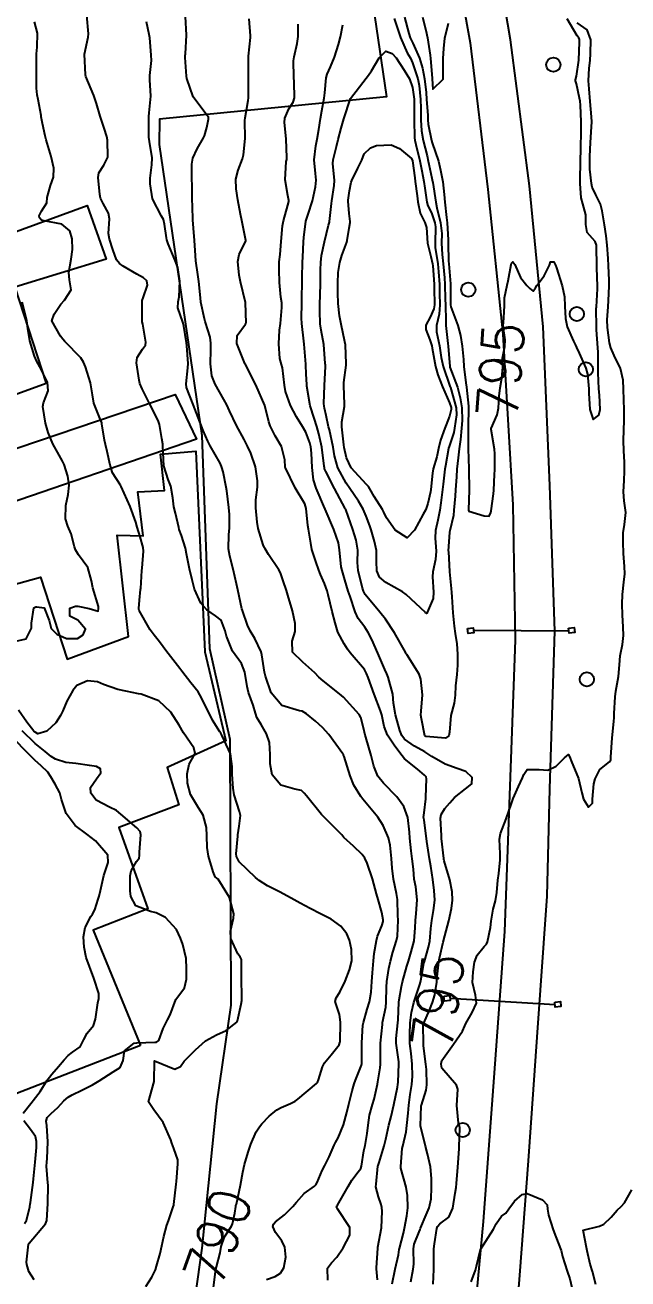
# Model space of a CAD drawing. Header units: metres. Extents: x 307586 to 320046, y 7427249 to 7434250.
# Drawn here: x 319211 to 319269.8, y 7428561.8 to 7428684 of the extents above; entities that cross this region are included whole.
import ezdxf
from ezdxf.enums import TextEntityAlignment as Align

# ---------------------------------------------------------------- set-up
doc = ezdxf.new("R2010")
doc.units = ezdxf.units.M
doc.header["$MEASUREMENT"] = 0
for name, color, linetype in [('Cotas', 45, 'Continuous'), ('Curvas de Nivel 1m', 11, 'Continuous'), ('Curvas de Nivel 5m', 15, 'Continuous'), ('Divisa', 42, 'FENCELINE2'), ('Edificações', 30, 'Continuous'), ('Linha Férrea', 20, 'Continuous'), ('Portico', 45, 'Continuous'), ('Postes', 20, 'Continuous')]:
    doc.layers.add(name, color=color, linetype=linetype)
doc.styles.add('Style-STANDARD', font='STANDARD.shx')
doc.linetypes.add('FENCELINE2', pattern='A,0.25,-0.1,[132,ltypeshp.shx,S=0.1,R=0,X=-0.1,Y=0],-0.1,1', length=1.45)

msp = doc.modelspace()

# ---------------------------------------------------------------- linework, layer by layer
at = {"layer": 'Curvas de Nivel 1m', "flags": 128}
for points, elevation in [([(319234.53, 7428561.74), (319235.35, 7428562.04), (319235.88, 7428562.38), (319236.22, 7428562.9), (319236.42, 7428563.94), (319236.3, 7428564.9), (319236.01, 7428565.52), (319235.4, 7428566.32), (319235.14, 7428566.91), (319235.19, 7428567.13), (319235.41, 7428567.37), (319236.27, 7428568.05), (319237.1, 7428568.88), (319237.44, 7428569.3), (319238.19, 7428570.12), (319239.2, 7428570.86), (319239.34, 7428570.97), (319239.46, 7428571.21), (319239.96, 7428572.37), (319240.21, 7428572.85), (319240.63, 7428573.71), (319241.12, 7428574.84), (319241.26, 7428575.09), (319241.51, 7428575.57), (319242.02, 7428576.83), (319242.36, 7428578.01), (319242.54, 7428578.83), (319242.87, 7428580.13), (319243.08, 7428580.82), (319243.2, 7428581.19), (319243.59, 7428582.15), (319243.77, 7428582.64), (319243.8, 7428582.81), (319243.81, 7428584.62), (319243.81, 7428584.81), (319243.92, 7428586.52), (319243.97, 7428586.81), (319244.35, 7428588.11), (319244.55, 7428588.8), (319244.72, 7428589.76), (319244.79, 7428590.8), (319244.85, 7428591.65), (319244.95, 7428592.8), (319245.02, 7428593.51), (319245.23, 7428594.8), (319245.33, 7428595.21), (319245.76, 7428596.22), (319245.9, 7428596.65), (319245.91, 7428596.79), (319245.77, 7428597.51), (319245.4, 7428598.79), (319245.24, 7428599.35), (319244.86, 7428600.8), (319244.32, 7428602.32), (319244.1, 7428602.81), (319243.85, 7428603.17), (319243, 7428603.97), (319242.06, 7428604.84), (319241.97, 7428604.95), (319241.87, 7428605.08), (319240.08, 7428606.86), (319239.89, 7428607.07), (319238.41, 7428608.88), (319238.19, 7428609.16), (319237.92, 7428609.41), (319237.28, 7428609.54), (319235.92, 7428609.91), (319235.06, 7428610.92), (319234.87, 7428612), (319234.89, 7428612.92), (319234.81, 7428614.08), (319234.53, 7428614.92), (319233.99, 7428615.85), (319233.59, 7428616.53), (319233.46, 7428616.94), (319233.22, 7428617.73), (319232.76, 7428618.95), (319232.62, 7428619.53), (319232.41, 7428620.95), (319232.07, 7428621.78), (319231.2, 7428622.97), (319230.63, 7428624.44), (319230.49, 7428624.98), (319230.11, 7428626.01), (319229.55, 7428626.42), (319228.69, 7428627), (319228.13, 7428627.67), (319227.51, 7428629.02), (319227.27, 7428629.92), (319227, 7428631.02), (319226.73, 7428632.48), (319226.61, 7428633.03), (319226.22, 7428634.26), (319226.02, 7428634.83), (319225.96, 7428635.03), (319225.64, 7428636.44), (319225.5, 7428637.04), (319225.38, 7428637.92), (319225.2, 7428639.05), (319224.94, 7428639.71), (319224.52, 7428641.06), (319224.41, 7428642.97), (319224.41, 7428643.06), (319224.41, 7428643.15), (319224.33, 7428643.71), (319224.09, 7428645.06), (319223.95, 7428645.46), (319223.16, 7428647.07), (319222.39, 7428648.56), (319222.17, 7428649.08), (319222.1, 7428649.38), (319221.85, 7428651.09), (319221.92, 7428651.59), (319222.43, 7428652.4), (319222.71, 7428652.8), (319222.76, 7428653.08), (319222.46, 7428654.86), (319222.41, 7428655.08), (319222.4, 7428655.14), (319222.4, 7428657.08), (319222.4, 7428657.16), (319222.49, 7428657.43), (319222.92, 7428658.66), (319222.85, 7428659.08), (319222.52, 7428659.36), (319221.89, 7428659.72), (319220.53, 7428660.5), (319220.19, 7428660.77), (319219.9, 7428661.11), (319219.53, 7428662.13), (319219.21, 7428663.12), (319219.13, 7428663.69), (319219.22, 7428665.12), (319219.13, 7428665.66), (319218.6, 7428666.6), (319218.33, 7428667.13), (319218.26, 7428667.49), (319218.11, 7428669.14), (319218.17, 7428669.6), (319218.65, 7428670.34), (319219.04, 7428671.13), (319219.02, 7428672.78), (319218.94, 7428673.13), (319218.69, 7428673.94), (319218.3, 7428675.13), (319217.95, 7428676.37), (319217.7, 7428677.14), (319216.9, 7428679), (319216.86, 7428679.15), (319216.77, 7428681.15), (319217.14, 7428682.81), (319217.16, 7428683.15), (319217.01, 7428684.95)], 791), ([(319240.51, 7428561.69), (319240.47, 7428562.85), (319240.85, 7428563.36), (319241.37, 7428563.92), (319242, 7428564.83), (319242.64, 7428566.07), (319242.64, 7428566.82), (319241.43, 7428568.64), (319241.35, 7428568.84), (319241.37, 7428568.9), (319241.43, 7428568.99), (319242.47, 7428570.82), (319242.85, 7428571.43), (319243.47, 7428572.23), (319243.71, 7428572.58), (319243.77, 7428572.81), (319244.02, 7428574.28), (319244.13, 7428574.8), (319244.34, 7428575.98), (319244.44, 7428576.8), (319244.57, 7428577.77), (319244.85, 7428578.8), (319245.01, 7428579.34), (319245.33, 7428580.79), (319245.37, 7428581), (319245.6, 7428582.38), (319245.65, 7428582.74), (319245.65, 7428582.79), (319245.62, 7428584.79), (319245.82, 7428586.61), (319245.84, 7428586.79), (319246.15, 7428588.3), (319246.19, 7428588.78), (319246.22, 7428590.25), (319246.26, 7428590.78), (319246.44, 7428592.06), (319246.6, 7428592.78), (319246.85, 7428593.66), (319247.21, 7428594.78), (319247.3, 7428595.22), (319247.35, 7428596.77), (319247.34, 7428597.21), (319247.28, 7428598.78), (319247.2, 7428599.38), (319246.9, 7428600.78), (319246.76, 7428601.85), (319246.71, 7428602.78), (319246.57, 7428604.07), (319246.4, 7428604.78), (319245.88, 7428606), (319245.36, 7428606.8), (319243.91, 7428608.56), (319243.71, 7428608.81), (319243.04, 7428609.94), (319242.68, 7428610.83), (319242.08, 7428612.72), (319242.04, 7428612.84), (319242.02, 7428612.9), (319241.96, 7428612.99), (319240.59, 7428614.85), (319239.99, 7428615.56), (319239.3, 7428616.17), (319238.41, 7428616.88), (319238.01, 7428617.13), (319237.73, 7428617.17), (319236.01, 7428617.69), (319234.98, 7428618.92), (319234.41, 7428620.56), (319234.34, 7428620.93), (319234.08, 7428622.61), (319234, 7428622.93), (319233.39, 7428624.23), (319232.94, 7428624.95), (319232.67, 7428625.51), (319232.17, 7428626.96), (319232.13, 7428627.11), (319231.71, 7428628.96), (319231.6, 7428629.53), (319231.28, 7428630.97), (319230.93, 7428632.23), (319230.8, 7428632.97), (319230.85, 7428634.34), (319230.91, 7428634.97), (319230.91, 7428636.3), (319230.86, 7428636.97), (319230.64, 7428638.6), (319230.58, 7428638.98), (319230.29, 7428640.45), (319230.18, 7428640.87), (319230.14, 7428640.98), (319229.99, 7428641.29), (319229.04, 7428643), (319228.79, 7428643.46), (319228.34, 7428644.49), (319228.14, 7428645.01), (319228.03, 7428645.33), (319227.38, 7428647.02), (319226.72, 7428648.69), (319226.68, 7428649.03), (319226.86, 7428650.58), (319226.87, 7428651.03), (319226.74, 7428652.73), (319226.71, 7428653.03), (319226.46, 7428654.64), (319226.39, 7428654.95), (319226.35, 7428655.03), (319225.87, 7428656.43), (319225.91, 7428657.04), (319226, 7428657.53), (319226.06, 7428659.04), (319225.87, 7428660.38), (319225.63, 7428661.04), (319224.94, 7428662.67), (319224.8, 7428663.06), (319224.76, 7428663.25), (319224.58, 7428664.61), (319224.47, 7428665.06), (319224.28, 7428665.37), (319223.42, 7428667.07), (319223.17, 7428668.53), (319223.19, 7428669.07), (319223.35, 7428670.37), (319223.36, 7428671.07), (319223.1, 7428672.65), (319223.05, 7428673.08), (319223.06, 7428673.45), (319223.05, 7428675.08), (319223.08, 7428675.45), (319223.24, 7428677.07), (319223.16, 7428678.66), (319223.15, 7428679.08), (319223.3, 7428680.55), (319223.29, 7428681.07), (319223.13, 7428682.74), (319223.09, 7428683.08), (319222.82, 7428684.32)], 792), ([(319245.35, 7428561.71), (319245.25, 7428562.79), (319245.25, 7428562.9), (319245.36, 7428564.79), (319245.36, 7428564.81), (319245.38, 7428564.89), (319245.74, 7428566.78), (319245.8, 7428568.41), (319245.78, 7428568.78), (319245.71, 7428569.06), (319245.44, 7428569.79), (319245.19, 7428570.79), (319245.2, 7428571.05), (319245.39, 7428572.79), (319245.4, 7428572.87), (319245.49, 7428573.14), (319245.99, 7428574.78), (319246.16, 7428575.43), (319246.44, 7428576.78), (319246.66, 7428577.65), (319246.93, 7428578.77), (319247.28, 7428580.48), (319247.33, 7428580.76), (319247.36, 7428580.98), (319247.42, 7428582.77), (319247.41, 7428582.97), (319247.16, 7428584.77), (319247.15, 7428585.25), (319247.32, 7428586.77), (319247.35, 7428587.07), (319247.43, 7428588.77), (319247.45, 7428588.99), (319247.69, 7428590.32), (319247.79, 7428590.77), (319248.2, 7428592.27), (319248.35, 7428592.76), (319248.64, 7428593.67), (319248.92, 7428594.75), (319249.03, 7428596.03), (319249.05, 7428596.75), (319249.1, 7428597.42), (319249.22, 7428598.75), (319249.07, 7428600.01), (319248.92, 7428600.75), (319248.85, 7428601.73), (319248.73, 7428602.76), (319248.62, 7428603.53), (319248.5, 7428604.76), (319248.46, 7428605.36), (319248.29, 7428606.76), (319247.9, 7428607.84), (319247.23, 7428608.78), (319245.93, 7428610.11), (319245.37, 7428610.8), (319244.97, 7428611.77), (319244.72, 7428612.8), (319244.2, 7428614.59), (319244.14, 7428614.81), (319243.99, 7428615.51), (319243.72, 7428616.53), (319243.55, 7428616.82), (319242.03, 7428618.5), (319241.65, 7428618.84), (319240.05, 7428620.08), (319239.63, 7428620.45), (319239.24, 7428620.87), (319238.07, 7428621.91), (319237.05, 7428622.9), (319237.02, 7428623.97), (319237.31, 7428624.9), (319237.32, 7428625.69), (319237.05, 7428626.9), (319236.6, 7428628.45), (319236.46, 7428628.91), (319236.16, 7428629.83), (319235.88, 7428630.63), (319235.73, 7428630.92), (319234.73, 7428632.4), (319234.39, 7428632.94), (319234.32, 7428633.06), (319234.21, 7428633.33), (319233.72, 7428634.95), (319233.62, 7428635.56), (319233.47, 7428636.95), (319233.48, 7428637.72), (319233.63, 7428638.95), (319233.65, 7428639.57), (319233.46, 7428640.95), (319232.98, 7428642.28), (319232.67, 7428642.96), (319232.33, 7428643.61), (319231.6, 7428644.97), (319230.91, 7428646.42), (319230.65, 7428646.98), (319230.37, 7428647.5), (319229.53, 7428648.99), (319229.2, 7428649.8), (319229.05, 7428651), (319229.08, 7428652.36), (319229.08, 7428653), (319229.02, 7428653.57), (319228.58, 7428655.01), (319228.55, 7428655.1), (319228.47, 7428655.37), (319228.12, 7428657.01), (319228.07, 7428657.43), (319227.92, 7428659.02), (319227.83, 7428659.7), (319227.64, 7428661.02), (319227.55, 7428662.02), (319227.5, 7428663.02), (319227.4, 7428664.2), (319227.34, 7428665.02), (319227.29, 7428666.33), (319227.27, 7428667.02), (319227.27, 7428668.38), (319227.25, 7428669.02), (319227.23, 7428670.45), (319227.34, 7428671.02), (319227.76, 7428671.93), (319228.39, 7428673.01), (319228.48, 7428673.22), (319228.69, 7428674.01), (319228.87, 7428674.84), (319228.85, 7428675.01), (319228.71, 7428675.23), (319227.36, 7428677.02), (319226.75, 7428678.79), (319226.72, 7428679.03), (319226.59, 7428680.85), (319226.59, 7428681.03), (319226.61, 7428681.2), (319226.72, 7428683.03), (319226.62, 7428684.84)], 793), ([(319246.77, 7428561.34), (319247.08, 7428562.76), (319247.38, 7428564.14), (319247.46, 7428564.68), (319247.48, 7428564.76), (319247.88, 7428566.27), (319247.98, 7428566.75), (319248.2, 7428567.97), (319248.31, 7428568.75), (319248.27, 7428569.93), (319248.14, 7428570.75), (319247.63, 7428572.61), (319247.61, 7428572.76), (319247.75, 7428574.51), (319247.8, 7428574.76), (319248.14, 7428576.14), (319248.21, 7428576.75), (319248.33, 7428577.97), (319248.4, 7428578.75), (319248.54, 7428579.78), (319248.7, 7428580.75), (319248.76, 7428581.58), (319248.72, 7428582.75), (319248.61, 7428583.76), (319248.5, 7428584.76), (319248.48, 7428585.61), (319248.54, 7428586.76), (319248.66, 7428587.76), (319248.9, 7428588.75), (319249.46, 7428590.51), (319249.52, 7428590.74), (319249.56, 7428590.88), (319249.71, 7428591.65), (319249.87, 7428592.59), (319249.91, 7428592.74), (319250.33, 7428594.14), (319250.44, 7428594.73), (319250.53, 7428595.95), (319250.63, 7428596.73), (319250.8, 7428597.71), (319250.92, 7428598.73), (319250.88, 7428599.66), (319250.73, 7428600.73), (319250.53, 7428602.04), (319250.42, 7428602.73), (319250.16, 7428604.44), (319250.12, 7428604.74), (319249.88, 7428606.52), (319249.86, 7428606.71), (319249.85, 7428606.74), (319249.84, 7428606.78), (319249.89, 7428607.23), (319250.06, 7428608.59), (319250.07, 7428608.74), (319250.12, 7428610.55), (319250.09, 7428610.74), (319249.94, 7428610.91), (319249.23, 7428611.47), (319247.96, 7428612.5), (319247.74, 7428612.77), (319247.03, 7428613.73), (319246.32, 7428614.79), (319245.99, 7428615.64), (319245.75, 7428616.79), (319245.63, 7428617.17), (319245.01, 7428618.8), (319244.43, 7428620.43), (319244.28, 7428620.81), (319244.06, 7428621.21), (319242.69, 7428622.83), (319242.43, 7428623.17), (319242.09, 7428623.7), (319241.48, 7428624.85), (319241.2, 7428625.76), (319240.92, 7428626.85), (319240.52, 7428628.48), (319240.42, 7428628.86), (319240.16, 7428629.57), (319239.77, 7428630.47), (319239.63, 7428630.87), (319239.33, 7428631.73), (319238.94, 7428632.88), (319238.83, 7428633.5), (319238.61, 7428634.88), (319238.56, 7428635.22), (319238.4, 7428636.89), (319238.25, 7428637.33), (319237.31, 7428638.9), (319236.36, 7428640.84), (319236.34, 7428640.91), (319236.3, 7428641.63), (319235.98, 7428642.92), (319235.38, 7428643.97), (319234.89, 7428644.93), (319234.76, 7428645.34), (319234.36, 7428646.94), (319233.48, 7428648.95), (319232.5, 7428650.87), (319232.45, 7428650.96), (319232.41, 7428651.02), (319231.64, 7428652.97), (319231.67, 7428653.75), (319232.46, 7428654.86), (319232.51, 7428654.91), (319232.53, 7428654.96), (319232.48, 7428656.96), (319231.97, 7428658.97), (319231.84, 7428659.64), (319231.73, 7428660.97), (319231.87, 7428661.64), (319232.5, 7428662.96), (319232.51, 7428663.02), (319232.11, 7428664.96), (319231.97, 7428665.58), (319231.72, 7428666.97), (319231.56, 7428668.03), (319231.53, 7428668.97), (319231.75, 7428669.86), (319232.17, 7428670.96), (319232.28, 7428671.34), (319232.45, 7428672.96), (319232.42, 7428674.69), (319232.44, 7428674.96), (319232.72, 7428676.66), (319232.76, 7428676.92), (319232.77, 7428676.96), (319232.75, 7428678.96), (319232.77, 7428680.96), (319232.96, 7428682.8), (319232.97, 7428682.96), (319232.82, 7428684.6)], 794), ([(319246.98, 7428684.63), (319247.57, 7428682.78), (319248.25, 7428681.3), (319248.55, 7428680.77), (319248.77, 7428680.31), (319249.28, 7428678.76), (319249.4, 7428678.11), (319249.52, 7428676.76), (319249.58, 7428675.9), (319249.58, 7428674.76), (319249.63, 7428673.7), (319249.79, 7428672.75), (319250.17, 7428671.24), (319250.28, 7428670.75), (319250.35, 7428670.44), (319250.64, 7428669.09), (319250.72, 7428668.74), (319250.74, 7428668.64), (319251.02, 7428666.74), (319251.13, 7428666.2), (319251.49, 7428664.73), (319251.6, 7428663.7), (319251.59, 7428662.73), (319251.65, 7428661.63), (319251.75, 7428660.73), (319251.88, 7428659.37), (319251.92, 7428658.73), (319251.93, 7428657.29), (319251.96, 7428656.73), (319252.01, 7428655.19), (319252.01, 7428654.72), (319252.21, 7428652.96), (319252.24, 7428652.72), (319252.39, 7428650.74), (319252.39, 7428650.72), (319252.41, 7428650.67), (319253.14, 7428648.71), (319253.41, 7428647.68), (319253.58, 7428646.71), (319253.6, 7428645.45), (319253.54, 7428644.71), (319253.43, 7428643.61), (319253.3, 7428642.71), (319253.2, 7428641.82), (319253.09, 7428640.71), (319253.03, 7428639.97), (319252.95, 7428638.71), (319252.9, 7428638.08), (319252.79, 7428636.71), (319252.74, 7428636.21), (319252.4, 7428634.72), (319252.37, 7428634.57), (319252.24, 7428632.72), (319252.25, 7428632.68), (319252.36, 7428630.72), (319252.54, 7428629.1), (319252.57, 7428628.71), (319252.59, 7428628.27), (319252.7, 7428626.71), (319252.81, 7428625.41), (319252.92, 7428624.71), (319253.08, 7428623.69), (319253.15, 7428622.7), (319253.14, 7428621.63), (319253.07, 7428620.7), (319252.95, 7428619.62), (319252.92, 7428618.71), (319252.81, 7428617.92), (319252.49, 7428616.71), (319252.37, 7428615.09), (319252.29, 7428614.72), (319251.98, 7428614.5), (319250.04, 7428614.68), (319249.98, 7428614.71), (319249.96, 7428614.72), (319249.95, 7428614.74), (319249.64, 7428616.39), (319249.58, 7428616.75), (319249.61, 7428617.14), (319249.72, 7428618.74), (319249.57, 7428620.27), (319249.4, 7428620.75), (319248.2, 7428622.65), (319248.12, 7428622.77), (319248.11, 7428622.8), (319248.08, 7428622.87), (319247.01, 7428624.78), (319246.12, 7428626.1), (319245.58, 7428626.8), (319244.15, 7428628.49), (319243.97, 7428628.82), (319243.87, 7428629.11), (319243.45, 7428630.83), (319243.39, 7428631.62), (319243.41, 7428632.83), (319243.25, 7428633.79), (319242.93, 7428634.83), (319242.24, 7428636.79), (319242.22, 7428636.84), (319242.2, 7428636.88), (319241.14, 7428638.85), (319240.29, 7428640.5), (319240.18, 7428640.75), (319240.16, 7428640.86), (319240.15, 7428641), (319239.91, 7428642.87), (319239.62, 7428644.15), (319239.42, 7428644.87), (319239.16, 7428645.69), (319238.78, 7428646.88), (319238.46, 7428648.82), (319238.46, 7428648.89), (319238.46, 7428648.96), (319238.4, 7428649.98), (319238.35, 7428650.89), (319238.34, 7428650.96), (319238.19, 7428652.89), (319238.16, 7428653.18), (319237.95, 7428654.9), (319237.94, 7428655.43), (319237.97, 7428656.9), (319237.98, 7428657.41), (319238, 7428658.9), (319238, 7428659.41), (319238.04, 7428660.89), (319238.06, 7428661.38), (319238.14, 7428662.89), (319238.17, 7428663.29), (319238.36, 7428664.89), (319238.41, 7428665.07), (319238.59, 7428665.57), (319238.99, 7428666.88), (319239.29, 7428668.22), (319239.36, 7428668.88), (319239.3, 7428669.54), (319239.17, 7428670.88), (319239.32, 7428672.24), (319239.46, 7428672.88), (319239.63, 7428673.82), (319239.8, 7428674.88), (319239.93, 7428675.65), (319240.14, 7428676.88), (319240.2, 7428677.41), (319240.34, 7428678.87), (319240.43, 7428679.2), (319240.76, 7428679.93), (319241.15, 7428680.86), (319241.54, 7428682.11), (319241.75, 7428682.86), (319241.97, 7428684.01)], 796), ([(319249.74, 7428684.76), (319250.07, 7428683.5), (319250.21, 7428682.76), (319250.47, 7428681.06), (319250.51, 7428680.75), (319250.66, 7428678.84), (319250.66, 7428678.75), (319250.74, 7428677.75), (319251.76, 7428678.73), (319251.74, 7428679.71), (319251.74, 7428680.74), (319251.8, 7428681.72), (319251.91, 7428682.73), (319252.26, 7428684.17)], 794), ([(319250.76, 7428561.31), (319250.84, 7428562.73), (319250.82, 7428563.27), (319250.83, 7428564.73), (319250.9, 7428565.21), (319251.13, 7428566.72), (319251.2, 7428566.93), (319251.41, 7428567.16), (319252.31, 7428567.82), (319252.69, 7428568.7), (319252.92, 7428570.17), (319253, 7428570.7), (319253.04, 7428571.12), (319253.17, 7428572.69), (319253.31, 7428574.5), (319253.32, 7428574.69), (319253.36, 7428576.53), (319253.34, 7428576.69), (319253.24, 7428576.98), (319253.07, 7428578.7), (319253.17, 7428580.3), (319253.06, 7428580.7), (319251.6, 7428582.36), (319251.56, 7428582.72), (319251.56, 7428582.77), (319251.61, 7428583.08), (319252.76, 7428584.7), (319253.64, 7428585.94), (319253.86, 7428586.47), (319253.95, 7428586.69), (319254.57, 7428587.77), (319254.98, 7428588.68), (319254.91, 7428589.45), (319254.61, 7428590.68), (319254.66, 7428591.73), (319254.81, 7428592.68), (319255.05, 7428593.35), (319255.74, 7428594.19), (319255.97, 7428594.44), (319256.08, 7428594.67), (319256.36, 7428596.06), (319256.42, 7428596.66), (319256.61, 7428597.83), (319256.84, 7428598.66), (319256.99, 7428599.47), (319257.07, 7428600.66), (319257.16, 7428601.32), (319257.29, 7428602.66), (319257.29, 7428603.22), (319257.25, 7428604.66), (319257.33, 7428605.2), (319257.88, 7428606.65), (319258.4, 7428608.15), (319258.58, 7428608.64), (319259.09, 7428609.8), (319259.47, 7428610.63), (319259.61, 7428610.95), (319259.95, 7428611.45), (319261.09, 7428611.46), (319261.94, 7428611.38), (319262.75, 7428611.79), (319263.56, 7428612.58), (319263.97, 7428612.9), (319264.12, 7428612.57), (319264.22, 7428612.3), (319264.95, 7428610.56), (319265.28, 7428609.19), (319265.43, 7428608.55), (319265.91, 7428607.79), (319266.3, 7428608.16), (319266.31, 7428608.55), (319266.42, 7428610.06), (319266.55, 7428610.54), (319267.03, 7428611.45), (319267.96, 7428612.2), (319268.09, 7428612.4), (319268.1, 7428612.53), (319268.09, 7428612.65), (319268.21, 7428614.53), (319268.39, 7428616.14), (319268.41, 7428616.52), (319268.41, 7428616.92), (319268.51, 7428618.52), (319268.59, 7428619.08), (319268.85, 7428620.52), (319268.93, 7428621.66), (319269, 7428622.52), (319269.22, 7428623.64), (319269.32, 7428624.51), (319269.3, 7428625.33), (319269.23, 7428626.51), (319269.19, 7428627.57), (319269.24, 7428628.51), (319269.37, 7428629.72), (319269.46, 7428630.51), (319269.44, 7428631.25), (319269.33, 7428632.51), (319269.3, 7428633.6), (319269.31, 7428634.51), (319269.41, 7428635.33), (319269.56, 7428636.51), (319269.39, 7428637.64), (319269.32, 7428638.51), (319269.38, 7428639.61), (319269.43, 7428640.51), (319269.42, 7428641.4), (319269.35, 7428642.51), (319269.33, 7428643.51), (319269.36, 7428644.51), (319269.4, 7428645.47), (319269.39, 7428646.51), (319269.36, 7428647.49), (319269.32, 7428648.52), (319269.29, 7428649.4), (319269.05, 7428650.52), (319268.43, 7428651.8), (319268.08, 7428652.53), (319267.97, 7428653.02), (319267.78, 7428654.54), (319267.75, 7428655.26), (319267.83, 7428656.54), (319267.87, 7428657.17), (319267.93, 7428658.54), (319267.92, 7428659.13), (319267.86, 7428660.54), (319267.84, 7428661.24), (319267.75, 7428662.54), (319267.64, 7428663.47), (319267.48, 7428664.54), (319267.24, 7428665.91), (319267.07, 7428666.55), (319266.62, 7428667.46), (319266.28, 7428668.21), (319266.21, 7428668.56), (319266.05, 7428669.96), (319266.03, 7428670.56), (319266.04, 7428671.18), (319266.11, 7428672.56), (319266.22, 7428674.08), (319266.23, 7428674.56), (319266.2, 7428675.07), (319266.07, 7428676.56), (319265.97, 7428677.79), (319265.93, 7428678.56), (319265.99, 7428679.79), (319266.08, 7428680.56), (319266.12, 7428681.22), (319266.13, 7428682.56), (319265.79, 7428683.54), (319264.82, 7428684.22)], 796), ([(319210.08, 7428623.95), (319211.1, 7428624.2), (319211.6, 7428625.21), (319211.61, 7428625.7), (319211.84, 7428627.2), (319212.04, 7428627.29), (319212.12, 7428627.3), (319212.85, 7428627.19), (319213.32, 7428625.98), (319213.54, 7428625.19), (319214.09, 7428624.63), (319215.03, 7428624.23), (319216.09, 7428624.23), (319216.65, 7428624.59), (319216.86, 7428625.14), (319216.11, 7428625.99), (319215.36, 7428626.41), (319215.36, 7428627.16), (319215.91, 7428627.37), (319216.13, 7428627.38), (319217.24, 7428627.14), (319218.12, 7428626.88), (319218.15, 7428627.13), (319218.13, 7428627.32), (319217.58, 7428629.14), (319217.45, 7428629.85), (319217.09, 7428631.14), (319216.19, 7428632.38), (319215.9, 7428632.85), (319215.8, 7428633.16), (319215.46, 7428634.41), (319215.14, 7428635.17), (319214.93, 7428635.87), (319214.96, 7428637.17), (319215.18, 7428638.24), (319215.27, 7428639.17), (319215.16, 7428640.04), (319214.78, 7428641.17), (319214.63, 7428641.51), (319214.3, 7428642.07), (319213.7, 7428643.19), (319213.24, 7428644.28), (319212.96, 7428645.19), (319212.71, 7428646.84), (319212.78, 7428647.2), (319213.22, 7428648.35), (319213.16, 7428649.19), (319212.41, 7428650.69), (319212.12, 7428651.2), (319211.9, 7428651.72), (319211.43, 7428653.21), (319211.26, 7428654.4), (319211.14, 7428655.21), (319210.69, 7428657.01)], 789), ([(319222.76, 7428561.06), (319223.34, 7428561.97), (319223.69, 7428562.7), (319223.8, 7428563.05), (319224.14, 7428564.27), (319224.33, 7428565.04), (319224.5, 7428565.93), (319224.8, 7428567.04), (319224.96, 7428567.48), (319225.43, 7428568.82), (319225.47, 7428568.99), (319225.48, 7428569.03), (319225.48, 7428569.07), (319225.72, 7428571.03), (319225.74, 7428571.31), (319225.89, 7428573.02), (319225.87, 7428573.41), (319225.5, 7428574.52), (319225.3, 7428575.03), (319225.18, 7428575.36), (319224.45, 7428577.04), (319223.54, 7428578.3), (319223.01, 7428579.06), (319223.57, 7428581.05), (319223.59, 7428583.05), (319225.59, 7428582.26), (319226.12, 7428582.5), (319226.5, 7428583.02), (319227.04, 7428583.58), (319227.61, 7428584.13), (319228.56, 7428585), (319229.63, 7428585.6), (319230.59, 7428586.02), (319231.64, 7428586.84), (319231.7, 7428586.96), (319232.04, 7428588.58), (319232.1, 7428588.95), (319232.12, 7428589.4), (319232.07, 7428590.95), (319232.09, 7428592.58), (319232.07, 7428592.95), (319231.95, 7428593.18), (319231.73, 7428593.5), (319231.05, 7428594.97), (319231, 7428595.71), (319231.3, 7428596.96), (319231.34, 7428597.4), (319230.9, 7428598.97), (319229.81, 7428600.75), (319229.69, 7428600.86), (319229.53, 7428600.98), (319229.32, 7428601.49), (319228.86, 7428602.99), (319228.72, 7428603.86), (319228.71, 7428605), (319228.68, 7428605.8), (319228.35, 7428607), (319227.89, 7428607.72), (319227.12, 7428609.02), (319226.82, 7428610.12), (319226.77, 7428611.02), (319226.99, 7428611.98), (319227.58, 7428613.01), (319227.42, 7428613.57), (319226.44, 7428615.03), (319225.99, 7428615.76), (319225.18, 7428617.04), (319224.02, 7428618.14), (319222.31, 7428618.79), (319222.03, 7428618.84), (319220.79, 7428619.09), (319220.03, 7428619.26), (319218.64, 7428619.72), (319218.04, 7428619.99), (319217.08, 7428620.1), (319216.04, 7428619.63), (319215.65, 7428619.15), (319215.05, 7428618.12), (319214.65, 7428617.16), (319214.44, 7428616.72), (319213.99, 7428616), (319213.1, 7428615.18), (319212.23, 7428614.94), (319211.98, 7428615.08), (319211.85, 7428615.2), (319211.15, 7428616.05), (319210.33, 7428617.22)], 789), ([(319210.79, 7428577.95), (319211.55, 7428578.91), (319211.68, 7428579.07), (319211.78, 7428579.2), (319212.44, 7428580.06), (319213.14, 7428581.18), (319213.58, 7428581.76), (319214.25, 7428582.5), (319214.8, 7428583.16), (319215.17, 7428583.58), (319215.6, 7428583.9), (319216.34, 7428584.41), (319216.71, 7428585.14), (319217.02, 7428585.75), (319217.64, 7428586.5), (319217.84, 7428587.13), (319218.09, 7428588.7), (319218.18, 7428589.12), (319218.18, 7428589.62), (319217.69, 7428591.13), (319216.94, 7428593.14), (319216.74, 7428594.13), (319216.69, 7428595.14), (319216.84, 7428596.05), (319217.4, 7428597.13), (319217.55, 7428597.35), (319217.77, 7428597.78), (319218.1, 7428598.81), (319218.19, 7428599.12), (319218.32, 7428599.65), (319218.67, 7428601.12), (319219.09, 7428602.38), (319219.05, 7428603.11), (319217.85, 7428604.49), (319216.99, 7428605.14), (319215.87, 7428605.98), (319214.99, 7428607.16), (319214.53, 7428608.54), (319214.36, 7428609.17), (319213.92, 7428610.03), (319213.48, 7428610.73), (319213.19, 7428611.18), (319212.56, 7428611.81), (319211.94, 7428612.35), (319211.09, 7428613.21), (319209.97, 7428614.34)], 787), ([(319211.86, 7428561.71), (319211.35, 7428562.52), (319211.14, 7428563.2), (319211.13, 7428563.43), (319211.33, 7428565.2), (319211.35, 7428565.23), (319211.38, 7428565.28), (319212.96, 7428567.18), (319213.09, 7428567.49), (319213.2, 7428569.17), (319213.22, 7428570.94), (319213.21, 7428571.17), (319213.08, 7428572.79), (319213.09, 7428573.18), (319213.12, 7428573.53), (319213.21, 7428575.17), (319213.11, 7428576.77), (319213.05, 7428577.18), (319213.15, 7428577.55), (319213.53, 7428577.94), (319214.19, 7428578.51), (319214.77, 7428579.16), (319215.18, 7428579.53), (319215.56, 7428579.74), (319216.51, 7428580.2), (319217.57, 7428580.72), (319218.19, 7428581.12), (319219.58, 7428581.98), (319220.26, 7428582.42), (319220.53, 7428583.09), (319220.68, 7428584.02), (319221.62, 7428584.78), (319221.87, 7428584.82), (319223.62, 7428584.87), (319223.78, 7428584.89), (319224.02, 7428585.05), (319224.46, 7428586.22), (319224.88, 7428587.04), (319225.14, 7428587.54), (319225.67, 7428589.03), (319226.54, 7428590.17), (319226.71, 7428591.02), (319226.72, 7428592.01), (319226.7, 7428593.02), (319226.37, 7428594.39), (319226.14, 7428595.03), (319225.75, 7428595.87), (319224.66, 7428597.04), (319223.77, 7428597.47), (319223.21, 7428597.62), (319221.78, 7428598.17), (319221.3, 7428599.08), (319221.24, 7428599.64), (319221.23, 7428601.09), (319221.33, 7428601.58), (319221.83, 7428602.48), (319222.09, 7428602.82), (319222.15, 7428603.08), (319222.15, 7428603.38), (319222.28, 7428605.07), (319222.2, 7428605.41), (319221.87, 7428605.77), (319220.33, 7428607.1), (319219.89, 7428607.46), (319219.21, 7428607.79), (319217.9, 7428608.47), (319217.4, 7428609.14), (319217.35, 7428609.7), (319217.93, 7428610.53), (319218.38, 7428611.12), (319218.34, 7428611.53), (319217.94, 7428611.73), (319217.25, 7428611.83), (319215.94, 7428612.05), (319214.97, 7428612.14), (319213.95, 7428612.45), (319213.51, 7428612.73), (319212.94, 7428613.19), (319211.96, 7428613.98), (319210.69, 7428615.21)], 788), ([(319210.93, 7428567.2), (319211.11, 7428567.5), (319211.43, 7428568.82), (319211.49, 7428569.14), (319211.5, 7428569.2), (319211.51, 7428569.27), (319211.77, 7428571.2), (319211.81, 7428571.55), (319211.98, 7428573.19), (319212.08, 7428574.61), (319212.1, 7428575.19), (319212.01, 7428575.69), (319211.51, 7428576.36), (319210.85, 7428577.21)], 787), ([(319266.63, 7428561.25), (319266.31, 7428562.54), (319266.09, 7428563.26), (319265.77, 7428564.54), (319265.72, 7428564.88), (319265.4, 7428566.55), (319266.99, 7428566.94), (319267.41, 7428567.13), (319268.13, 7428567.81), (319268.72, 7428568.51), (319269.09, 7428568.85), (319269.44, 7428569.21), (319270.13, 7428570.49)], 797), ([(319254.49, 7428561.53), (319254.89, 7428562.67), (319255, 7428563.04), (319255.38, 7428564.67), (319256.66, 7428566.65), (319256.9, 7428567.16), (319257.42, 7428567.91), (319257.85, 7428568.22), (319258.16, 7428568.63), (319258.7, 7428569.37), (319259.45, 7428570.04), (319259.95, 7428570.12), (319261.44, 7428569.53), (319261.87, 7428569.03), (319261.92, 7428568.59), (319262, 7428568.02), (319262.47, 7428566.58), (319262.73, 7428565.91), (319263.25, 7428564.57), (319263.28, 7428564.46), (319263.38, 7428563.99), (319263.83, 7428562.57), (319264.09, 7428561.82), (319264.39, 7428560.56)], 797)]:
    msp.add_lwpolyline(points, dxfattribs=dict(at, elevation=elevation))
for points, elevation in [([(319246.78, 7428681.24), (319247.16, 7428680.79), (319247.95, 7428679.59), (319248.46, 7428678.77), (319248.74, 7428677.92), (319248.92, 7428676.77), (319248.93, 7428676.56), (319248.91, 7428674.77), (319248.94, 7428673.02), (319248.97, 7428672.77), (319249.08, 7428672.36), (319249.48, 7428670.76), (319249.67, 7428669.78), (319249.85, 7428668.75), (319249.96, 7428668.09), (319250.14, 7428666.75), (319250.25, 7428666.39), (319250.6, 7428665.7), (319250.94, 7428664.74), (319250.99, 7428664.32), (319250.95, 7428662.74), (319250.98, 7428662.31), (319251.22, 7428660.73), (319251.3, 7428659.95), (319251.38, 7428658.73), (319251.4, 7428657.83), (319251.43, 7428656.73), (319251.37, 7428655.83), (319251.09, 7428654.73), (319251.09, 7428654.1), (319251.39, 7428652.73), (319251.55, 7428651.6), (319251.73, 7428650.73), (319252.39, 7428648.82), (319252.43, 7428648.72), (319252.45, 7428648.67), (319253.02, 7428646.71), (319253.06, 7428646.01), (319252.85, 7428644.71), (319252.77, 7428644.29), (319252.32, 7428642.92), (319252.27, 7428642.78), (319252.25, 7428642.72), (319251.96, 7428641.06), (319251.9, 7428640.72), (319251.74, 7428639.27), (319251.69, 7428638.73), (319251.53, 7428637.45), (319251.42, 7428636.73), (319251.21, 7428635.75), (319251, 7428634.73), (319250.95, 7428634), (319251.05, 7428632.73), (319251, 7428631.92), (319250.73, 7428630.73), (319250.69, 7428630.22), (319250.81, 7428628.73), (319250.77, 7428628.11), (319250.2, 7428626.74), (319250.18, 7428626.69), (319250.12, 7428626.66), (319250.07, 7428626.69), (319250.01, 7428626.74), (319248.15, 7428628.52), (319247.79, 7428628.77), (319246.16, 7428629.69), (319245.55, 7428630.18), (319245.27, 7428630.8), (319245.26, 7428631.73), (319245.23, 7428632.8), (319245.06, 7428633.66), (319244.73, 7428634.81), (319244.6, 7428635.19), (319244.24, 7428636.14), (319243.93, 7428636.82), (319243.48, 7428637.6), (319242.63, 7428638.84), (319242.28, 7428639.34), (319241.46, 7428640.85), (319241.16, 7428642.01), (319241.02, 7428642.85), (319240.65, 7428644.54), (319240.58, 7428644.86), (319240.35, 7428645.96), (319240.18, 7428646.68), (319240.13, 7428646.86), (319240.1, 7428647.13), (319240.17, 7428648.86), (319240.26, 7428650.71), (319240.26, 7428650.86), (319240.25, 7428651.03), (319240.1, 7428652.87), (319239.85, 7428654.27), (319239.76, 7428654.87), (319239.71, 7428656.11), (319239.72, 7428656.87), (319239.75, 7428657.62), (319239.78, 7428658.87), (319239.79, 7428660.14), (319239.81, 7428660.87), (319239.88, 7428661.53), (319240.18, 7428662.87), (319240.58, 7428664.49), (319240.65, 7428664.79), (319240.66, 7428664.86), (319240.85, 7428666.61), (319240.88, 7428666.86), (319241.13, 7428668.35), (319241.15, 7428668.85), (319240.98, 7428670.52), (319241.01, 7428670.86), (319241.36, 7428672.16), (319241.51, 7428672.85), (319241.8, 7428673.95), (319242.07, 7428674.85), (319242.72, 7428676.84), (319243.59, 7428677.98), (319244.25, 7428678.83), (319244.47, 7428679.11), (319244.76, 7428679.54), (319245.49, 7428680.81), (319246.14, 7428681.44)], 797), ([(319247.48, 7428671.98), (319248.66, 7428671.01), (319248.74, 7428670.77), (319248.97, 7428669.1), (319249.02, 7428668.76), (319249.21, 7428667.35), (319249.27, 7428666.76), (319249.51, 7428665.67), (319249.97, 7428664.75), (319250.11, 7428664.28), (319250.21, 7428662.75), (319250.54, 7428661.45), (319250.7, 7428660.74), (319250.73, 7428660.54), (319250.86, 7428658.74), (319250.88, 7428658.37), (319250.9, 7428656.74), (319250.85, 7428656.36), (319250.47, 7428655.54), (319250.06, 7428654.75), (319250.04, 7428654.33), (319250.45, 7428653.33), (319250.63, 7428652.74), (319250.68, 7428652.5), (319251, 7428650.73), (319251.24, 7428649.9), (319251.68, 7428648.73), (319252.37, 7428647.18), (319252.52, 7428646.72), (319252.53, 7428646.55), (319252.35, 7428645.87), (319252.03, 7428645.04), (319251.9, 7428644.72), (319251.5, 7428643.56), (319251.3, 7428642.73), (319251.13, 7428641.92), (319250.78, 7428640.74), (319250.7, 7428640.32), (319250.54, 7428638.74), (319250.5, 7428638.5), (319250.25, 7428637.37), (319250.09, 7428636.89), (319250.03, 7428636.74), (319249.81, 7428636.32), (319248.96, 7428634.76), (319248.22, 7428634.03), (319247.08, 7428634.78), (319246.23, 7428635.97), (319245.97, 7428636.52), (319245.83, 7428636.8), (319245.03, 7428638.04), (319244.61, 7428638.81), (319244.47, 7428639.02), (319244.28, 7428639.22), (319242.79, 7428640.84), (319242.31, 7428641.83), (319242.1, 7428642.84), (319242.06, 7428643.1), (319241.87, 7428644.84), (319241.86, 7428645.33), (319242.13, 7428646.84), (319242.14, 7428647.06), (319242.05, 7428648.84), (319242.06, 7428649.18), (319242.28, 7428650.84), (319242.29, 7428650.97), (319242.21, 7428652.84), (319242.16, 7428653.13), (319241.79, 7428654.85), (319241.65, 7428655.66), (319241.51, 7428656.85), (319241.46, 7428657.89), (319241.46, 7428658.85), (319241.51, 7428659.87), (319241.66, 7428660.85), (319241.86, 7428661.53), (319242.35, 7428662.84), (319242.4, 7428663.01), (319242.58, 7428664.2), (319242.67, 7428664.75), (319242.68, 7428664.84), (319242.59, 7428665.65), (319242.49, 7428666.84), (319242.49, 7428666.95), (319242.62, 7428667.86), (319242.79, 7428668.68), (319242.84, 7428668.84), (319243.44, 7428670.04), (319243.8, 7428670.83), (319244.05, 7428671.44), (319244.67, 7428672.04), (319245.24, 7428672.25), (319246.68, 7428672.32)], 798)]:
    msp.add_lwpolyline(points, close=True, dxfattribs=dict(at, elevation=elevation))
at = {"layer": 'Curvas de Nivel 5m', "flags": 128}
for points, elevation in [([(319229.36, 7428560.98), (319229.59, 7428562.75), (319229.64, 7428562.98), (319229.99, 7428564.36), (319230.11, 7428564.97), (319230.44, 7428565.92), (319231.11, 7428566.96), (319231.21, 7428567.16), (319231.42, 7428568.22), (319231.52, 7428568.87), (319231.54, 7428568.96), (319231.58, 7428569.1), (319231.99, 7428570.95), (319232.21, 7428572.21), (319232.38, 7428572.95), (319232.72, 7428574.17), (319232.98, 7428574.94), (319233.51, 7428576.13), (319233.83, 7428576.62), (319234.08, 7428576.92), (319234.78, 7428577.67), (319235.54, 7428578.3), (319235.94, 7428578.51), (319236.86, 7428578.9), (319237.31, 7428579.14), (319237.56, 7428579.33), (319239.41, 7428580.86), (319239.48, 7428580.95), (319239.58, 7428581.2), (319239.97, 7428582.49), (319240.17, 7428582.85), (319240.83, 7428583.63), (319241.62, 7428584.62), (319241.68, 7428584.84), (319241.69, 7428584.91), (319241.75, 7428586.84), (319241.65, 7428587.58), (319241.21, 7428588.84), (319241.31, 7428589.21), (319241.68, 7428589.75), (319242.2, 7428590.83), (319242.62, 7428591.92), (319242.83, 7428592.82), (319242.81, 7428593.9), (319242.6, 7428594.83), (319242.36, 7428595.44), (319241.76, 7428596.19), (319240.81, 7428596.85), (319239.77, 7428597.38), (319238.77, 7428597.89), (319237.79, 7428598.42), (319236.94, 7428598.9), (319235.8, 7428599.53), (319234.62, 7428600.11), (319233.81, 7428600.63), (319233.65, 7428600.77), (319233.44, 7428600.94), (319231.84, 7428602.46), (319231.6, 7428602.96), (319231.57, 7428603.24), (319231.73, 7428604.96), (319231.74, 7428605.08), (319231.87, 7428605.93), (319231.99, 7428606.96), (319231.89, 7428607.36), (319231.37, 7428608.97), (319231.26, 7428609.62), (319231.17, 7428610.97), (319231.18, 7428611.73), (319231.02, 7428612.97), (319230.17, 7428614.79), (319230.06, 7428614.98), (319229.98, 7428615.11), (319229.26, 7428616.26), (319228.89, 7428617), (319228.03, 7428618.73), (319227.86, 7428619.01), (319227.15, 7428619.91), (319226.26, 7428621.03), (319226.06, 7428621.29), (319224.7, 7428623.04), (319224.45, 7428623.41), (319224.09, 7428623.9), (319223.56, 7428624.53), (319223.18, 7428625.07), (319222.12, 7428626.93), (319222.07, 7428627.08), (319222.06, 7428627.14), (319222.14, 7428627.95), (319222.25, 7428628.98), (319222.26, 7428629.08), (319222.38, 7428630.86), (319222.4, 7428631.08), (319222.53, 7428632.74), (319222.51, 7428633.08), (319222.21, 7428634.12), (319221.91, 7428635.08), (319221.78, 7428635.54), (319221.24, 7428637.09), (319220.35, 7428639.02), (319220.31, 7428639.1), (319220.27, 7428639.16), (319219.52, 7428640.35), (319219.27, 7428641.12), (319218.98, 7428642.45), (319218.81, 7428643.12), (319218.73, 7428643.53), (319218.48, 7428645.13), (319218.46, 7428645.24), (319218.35, 7428645.54), (319217.7, 7428647.14), (319217.54, 7428647.97), (319217.35, 7428649.14), (319216.87, 7428650.69), (319216.68, 7428651.15), (319216.42, 7428651.56), (319214.85, 7428653.17), (319214.66, 7428653.4), (319214.45, 7428653.68), (319213.6, 7428655.19), (319213.82, 7428655.83), (319214.48, 7428656.79), (319214.82, 7428657.18), (319215.46, 7428658.2), (319215.31, 7428659.17), (319215.25, 7428659.9), (319215.47, 7428661.17), (319215.59, 7428662.12), (319215.56, 7428663.17), (319215.33, 7428663.93), (319214.58, 7428664.59), (319212.85, 7428664.93), (319212.58, 7428664.99), (319212.39, 7428665.2), (319212.37, 7428665.42), (319212.59, 7428665.87), (319213.11, 7428666.68), (319213.15, 7428667.19), (319213.45, 7428668.36), (319213.75, 7428669.19), (319213.78, 7428670.05), (319213.53, 7428671.19), (319213.05, 7428672.82), (319212.95, 7428673.2), (319212.69, 7428674.39), (319212.56, 7428675.06), (319212.54, 7428675.2), (319212.25, 7428676.74), (319212.16, 7428677.21), (319212.08, 7428677.86), (319212.08, 7428679.21), (319212.1, 7428680.55), (319212.11, 7428681.21), (319212.16, 7428681.83), (319212.2, 7428683.21), (319211.91, 7428684.31)], 790), ([(319248.58, 7428561.51), (319248.83, 7428562.75), (319248.87, 7428563.24), (319248.85, 7428564.75), (319248.93, 7428565.2), (319249.4, 7428566.38), (319249.51, 7428566.63), (319249.55, 7428566.74), (319250.1, 7428568.06), (319250.37, 7428568.73), (319250.56, 7428569.61), (319250.62, 7428570.73), (319250.6, 7428571.6), (319250.5, 7428572.73), (319250.23, 7428574), (319250.03, 7428574.73), (319249.52, 7428576.74), (319249.61, 7428578.69), (319249.62, 7428578.74), (319250.1, 7428580.2), (319250.16, 7428580.73), (319250.11, 7428582.22), (319250.07, 7428582.74), (319249.84, 7428584.52), (319249.82, 7428584.74), (319249.81, 7428586.57), (319249.85, 7428586.74), (319250.4, 7428587.99), (319250.71, 7428588.73), (319250.93, 7428589.48), (319251.12, 7428590.73), (319251.17, 7428591.25), (319251.32, 7428592.72), (319251.38, 7428593.07), (319251.74, 7428594.62), (319251.77, 7428594.72), (319251.78, 7428594.75), (319252.29, 7428596.71), (319252.57, 7428597.92), (319252.64, 7428598.71), (319252.61, 7428599.52), (319252.39, 7428600.71), (319251.84, 7428602.56), (319251.8, 7428602.72), (319251.8, 7428602.77), (319251.59, 7428604.72), (319251.57, 7428605.02), (319251.48, 7428606.72), (319251.54, 7428607.08), (319251.9, 7428607.66), (319252.41, 7428608.21), (319252.86, 7428608.71), (319253.92, 7428609.58), (319254.54, 7428610.07), (319254.58, 7428610.68), (319253.94, 7428611.25), (319253.11, 7428611.54), (319251.95, 7428611.97), (319250.65, 7428612.73), (319249.97, 7428613.16), (319248.96, 7428613.74), (319247.98, 7428614.42), (319247.7, 7428614.77), (319247.52, 7428615.24), (319247.09, 7428616.78), (319246.9, 7428617.9), (319246.85, 7428618.78), (319246.39, 7428620.44), (319246.25, 7428620.79), (319246.06, 7428621.2), (319245.36, 7428622.8), (319244.78, 7428624.12), (319244.44, 7428624.81), (319244.11, 7428625.31), (319243.47, 7428626.17), (319243.17, 7428626.82), (319242.67, 7428628.3), (319242.49, 7428628.84), (319242.16, 7428629.95), (319241.9, 7428630.84), (319241.81, 7428631.21), (319241.63, 7428632.85), (319241.53, 7428633.53), (319241.09, 7428634.85), (319240.24, 7428636.81), (319240.23, 7428636.84), (319240.22, 7428636.86), (319240.21, 7428636.89), (319239.35, 7428638.87), (319239.09, 7428639.69), (319238.96, 7428640.88), (319238.9, 7428642.29), (319238.84, 7428642.88), (319238.74, 7428643.29), (319238.34, 7428644.33), (319238.03, 7428644.89), (319237.43, 7428645.82), (319236.86, 7428646.91), (319236.38, 7428648.3), (319236.27, 7428648.91), (319236.07, 7428650.58), (319235.99, 7428650.92), (319235.82, 7428651.52), (319235.71, 7428652.92), (319235.78, 7428654.25), (319235.89, 7428654.92), (319236.03, 7428656.47), (319236, 7428656.92), (319235.93, 7428657.48), (319235.79, 7428658.92), (319235.74, 7428660.13), (319235.77, 7428660.92), (319235.84, 7428661.63), (319235.96, 7428662.92), (319236.09, 7428664.43), (319236.17, 7428664.92), (319236.6, 7428666.46), (319236.69, 7428666.82), (319236.7, 7428666.91), (319236.61, 7428667.4), (319236.33, 7428668.91), (319236.45, 7428670.71), (319236.49, 7428670.91), (319236.5, 7428671.07), (319236.43, 7428672.91), (319236.27, 7428674.49), (319236.32, 7428674.92), (319236.71, 7428675.82), (319237.13, 7428676.49), (319237.25, 7428676.9), (319237.21, 7428678.45), (319237.18, 7428678.91), (319237.16, 7428680.52), (319237.21, 7428680.91), (319237.51, 7428682.19), (319237.61, 7428682.9), (319237.62, 7428684.1)], 795), ([(319247.99, 7428684.78), (319248.39, 7428683.19), (319248.53, 7428682.77), (319248.79, 7428682.23), (319249.45, 7428680.76), (319249.72, 7428679.81), (319249.92, 7428678.76), (319250.08, 7428677.42), (319250.12, 7428676.76), (319250.24, 7428675.21), (319250.25, 7428674.75), (319250.29, 7428674.34), (319250.61, 7428672.74), (319250.68, 7428672.51), (319251.3, 7428670.73), (319251.5, 7428669.87), (319251.7, 7428668.73), (319251.85, 7428667.5), (319251.91, 7428666.73), (319252.06, 7428665.25), (319252.13, 7428664.72), (319252.22, 7428663.07), (319252.22, 7428662.72), (319252.28, 7428660.98), (319252.3, 7428660.72), (319252.46, 7428658.78), (319252.46, 7428658.72), (319252.46, 7428656.75), (319252.46, 7428656.72), (319252.49, 7428656.55), (319253.17, 7428654.71), (319253.42, 7428653.75), (319253.59, 7428652.71), (319253.73, 7428651.4), (319253.77, 7428650.71), (319253.96, 7428649.14), (319254.02, 7428648.7), (319254.23, 7428646.85), (319254.23, 7428646.7), (319254.18, 7428644.86), (319254.18, 7428644.7), (319254.19, 7428642.83), (319254.19, 7428642.7), (319254.25, 7428640.75), (319254.25, 7428640.7), (319254.27, 7428638.7), (319254.23, 7428636.71), (319254.24, 7428636.64), (319255.73, 7428636.17), (319256.24, 7428636.15), (319256.4, 7428636.51), (319256.43, 7428636.67), (319256.64, 7428638.3), (319256.67, 7428638.67), (319256.75, 7428640.2), (319256.78, 7428640.67), (319256.78, 7428642.2), (319256.74, 7428642.67), (319256.43, 7428644.58), (319256.44, 7428644.67), (319257, 7428646.02), (319257.13, 7428646.66), (319257.21, 7428647.83), (319257.3, 7428648.66), (319257.48, 7428649.58), (319257.57, 7428650.66), (319257.54, 7428651.55), (319257.76, 7428652.66), (319257.79, 7428653.32), (319257.61, 7428654.66), (319257.66, 7428655.47), (319257.71, 7428656.66), (319257.74, 7428657.42), (319258, 7428658.66), (319258.09, 7428659.08), (319258.38, 7428660.65), (319258.41, 7428660.78), (319258.54, 7428660.94), (319258.73, 7428660.65), (319259.27, 7428659.39), (319259.91, 7428658.63), (319260.2, 7428658.32), (319260.51, 7428658.08), (319260.75, 7428658.38), (319260.89, 7428658.62), (319261.58, 7428659.55), (319262.11, 7428660.6), (319262.2, 7428660.94), (319262.54, 7428660.94), (319262.7, 7428660.6), (319262.78, 7428660.35), (319263.36, 7428658.59), (319263.56, 7428657.53), (319263.62, 7428656.59), (319263.68, 7428655.39), (319263.84, 7428654.59), (319264.45, 7428653.18), (319264.66, 7428652.8), (319264.76, 7428652.58), (319264.99, 7428652.01), (319265.64, 7428650.56), (319265.81, 7428649.97), (319265.95, 7428648.56), (319265.96, 7428648.13), (319266.04, 7428646.55), (319266.36, 7428645.57), (319266.93, 7428645.98), (319267.05, 7428646.54), (319266.99, 7428647.94), (319266.93, 7428648.54), (319266.85, 7428650.11), (319266.85, 7428650.55), (319266.85, 7428652.13), (319266.81, 7428652.55), (319266.71, 7428654.3), (319266.7, 7428654.55), (319266.67, 7428656.37), (319266.68, 7428656.55), (319266.78, 7428658.28), (319266.78, 7428658.55), (319266.74, 7428660.34), (319266.74, 7428660.55), (319266.71, 7428662.4), (319266.7, 7428662.55), (319266.57, 7428662.91), (319265.79, 7428663.77), (319265.67, 7428664.56), (319265.65, 7428665.51), (319265.35, 7428666.57), (319265.21, 7428667.16), (319265.11, 7428668.57), (319265.1, 7428669.04), (319265.13, 7428670.57), (319265.16, 7428672.09), (319265.18, 7428672.57), (319265.2, 7428673.08), (319265.19, 7428674.57), (319265.12, 7428676.18), (319265.09, 7428676.57), (319265.05, 7428676.89), (319264.75, 7428678.27), (319264.66, 7428678.58), (319264.66, 7428678.67), (319264.76, 7428679.01), (319264.98, 7428680.58), (319265.05, 7428682.33), (319265.04, 7428682.58), (319264.98, 7428682.75), (319264.81, 7428682.95), (319263.82, 7428684.59)], 795)]:
    msp.add_lwpolyline(points, dxfattribs=dict(at, elevation=elevation))
at = {"layer": 'Divisa'}
msp.add_lwpolyline([(319229.26, 7428749.95), (319230.64, 7428746.36), (319239.95, 7428715.53), (319244.09, 7428691.63), (319246.22, 7428676.99), (319224.08, 7428674.84), (319224.04, 7428672.37), (319228.22, 7428644), (319228.97, 7428623.25), (319230.96, 7428614.4), (319231.05, 7428588.49), (319229.66, 7428578.86), (319228.23, 7428564.79), (319227.11, 7428556.9)], dxfattribs=at)
at = {"layer": 'Edificações'}
for points in [[(319204.38, 7428661.81), (319217.02, 7428666.42), (319218.89, 7428661.18), (319209.98, 7428658.45), (319213.03, 7428649.06), (319204.97, 7428646.16)], [(319206.52, 7428641.53), (319225.63, 7428647.99), (319227.7, 7428643.65), (319207.21, 7428636.64)], [(319209.42, 7428629.36), (319212.48, 7428630.2), (319215.09, 7428622.19), (319221.08, 7428624.41), (319219.97, 7428634.29), (319222.51, 7428634.22), (319221.99, 7428638.51), (319224.59, 7428638.64), (319224.19, 7428642.17), (319227.63, 7428642.48), (319228.5, 7428622.92), (319230.54, 7428614.24), (319224.85, 7428611.65), (319225.97, 7428608), (319220.11, 7428605.8), (319222.94, 7428597.88), (319217.62, 7428595.79), (319222.22, 7428584.54)], [(319222.22, 7428584.54), (319204.26, 7428577.61)]]:
    msp.add_lwpolyline(points, dxfattribs=at)
at = {"layer": 'Linha Férrea'}
for points in [[(319238.22, 7428749.95), (319238.58, 7428749.03), (319241.9, 7428737.82), (319245.42, 7428725.31), (319248.41, 7428713.39), (319251.26, 7428699.52), (319254.37, 7428682.26), (319256.1, 7428667.97), (319257.55, 7428653.89), (319258.55, 7428637.25), (319258.75, 7428624.04), (319258.26, 7428609.84), (319257.72, 7428595.68), (319256.68, 7428581.44), (319255.65, 7428567.4), (319254.12, 7428551.01)], [(319258.01, 7428546.88), (319259.22, 7428562.16), (319260.08, 7428573.31), (319260.9, 7428585.35), (319261.89, 7428599.12), (319262.15, 7428609.56), (319262.63, 7428624.94), (319262.15, 7428639.14), (319261.51, 7428654.6), (319260.17, 7428668.33), (319258.32, 7428682.57), (319255.94, 7428696.52), (319253.05, 7428709.73), (319250.2, 7428722.64), (319247.18, 7428733.4), (319244.8, 7428741.95), (319242.26, 7428749.21), (319242.01, 7428749.95)]]:
    msp.add_lwpolyline(points, dxfattribs=at)
at = {"layer": 'Portico'}
for points in [[(319254.11, 7428625.2), (319254.67, 7428625.26), (319254.72, 7428624.78), (319254.17, 7428624.72)], [(319263.96, 7428625.22), (319264.52, 7428625.28), (319264.57, 7428624.8), (319264.02, 7428624.74)], [(319251.82, 7428589.36), (319252.38, 7428589.42), (319252.43, 7428588.94), (319251.88, 7428588.88)], [(319262.63, 7428588.78), (319263.18, 7428588.84), (319263.23, 7428588.36), (319262.68, 7428588.3)]]:
    msp.add_lwpolyline(points, close=True, dxfattribs=at)
for points in [[(319254.69, 7428625.02), (319263.99, 7428624.98)], [(319252.4, 7428589.18), (319262.65, 7428588.54)]]:
    msp.add_lwpolyline(points, dxfattribs=at)
at = {"layer": 'Postes'}
for centre in [(319262.49, 7428680.13), (319254.19, 7428658.21), (319264.78, 7428655.84), (319265.66, 7428650.44), (319265.75, 7428620.23), (319253.65, 7428576.31)]:
    msp.add_circle(centre, 0.694, dxfattribs=at)

# ---------------------------------------------------------------- texts
at = {"layer": 'Cotas', "style": 'Style-STANDARD'}
for s, rotation, p in [('795', 85.8129, (319257.33, 7428650.37, 795)), ('795', 82.1825, (319251.22, 7428588.89, 795)), ('790', 69.7946, (319229.78, 7428565.94, 790))]:
    msp.add_text(s, height=4, rotation=rotation, dxfattribs=at).set_placement(p, align=Align.MIDDLE_CENTER)

doc.saveas('drawing.dxf')
